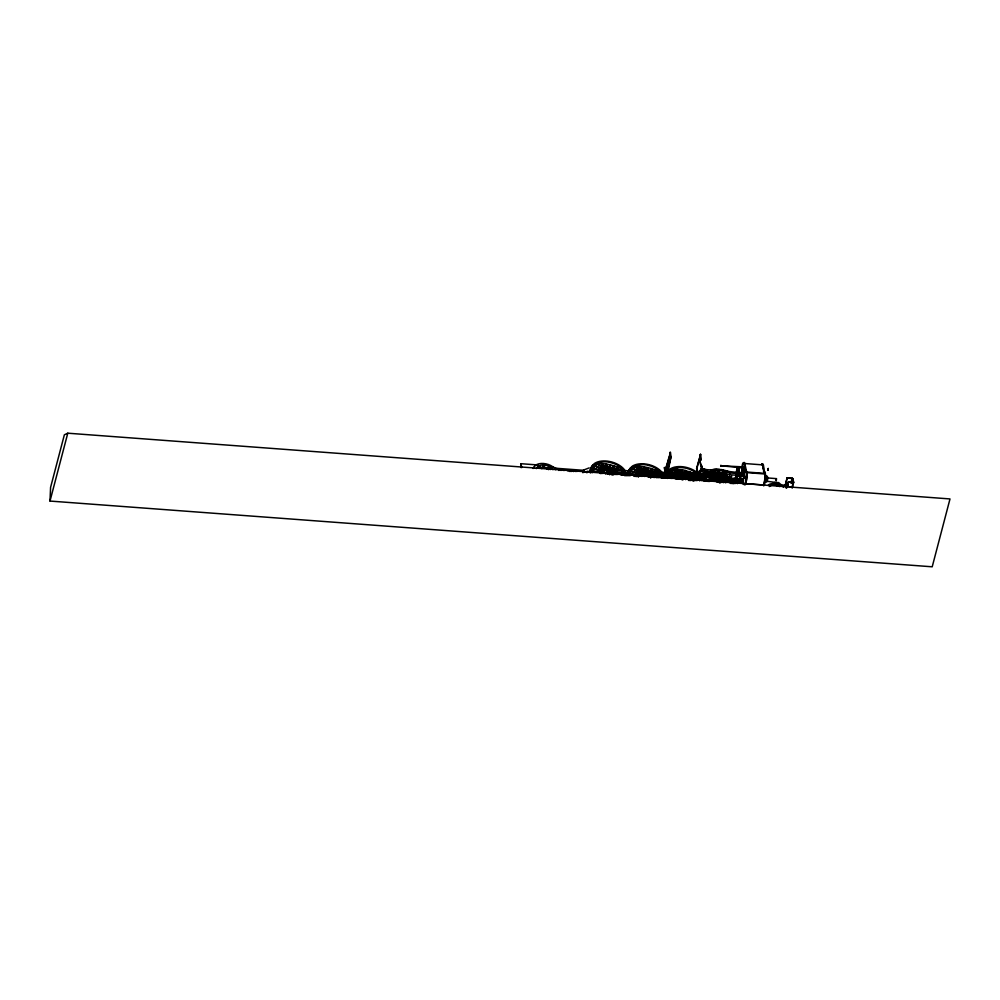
<?xml version="1.0" encoding="UTF-8"?>
<svg xmlns="http://www.w3.org/2000/svg" width="1000" height="1000" viewBox="0 0 1000 1000"><rect width="100%" height="100%" fill="white"/><g stroke="black" fill="none" stroke-linecap="round" stroke-linejoin="round"><path stroke-width="1.5" d="M666.975 473.175L665.675 467.688L665.875 468.663M698.088 473.062L696.912 468.438L700.6 454.363L696.575 468.413L697.638 472.912M725.25 475.662L724.862 474.513M725.4 475.1L724.812 477.812L724.4 476.562M726.5 476.362L726.513 475.1M726.1 474.338C727.575 472.788 726.375 480.513 725.788 476.775L724.4 476.662M762.887 464.988L762.875 464.65A4.975 1.2 -85.7 0 0 761.637 464.3M767.85 469.6L767.763 468.85M768.2 468.8L767.913 470.25L768.337 468.375M743.037 478.713A7.55 1.825 -85.7 0 0 743.462 483.55L743.375 483.338M50 501.062L50.575 487.413L64.362 434.8L67.787 433.2L950 498.938L932.212 566.8L50 501.062L67.787 433.2M762.812 464.625L764.85 473.975A7.9 1.9 -85.7 0 1 763.688 484.988L745.625 483.65L745.1 484.663L745.625 483.65A7.9 1.9 -85.7 0 0 746.787 472.625L744.75 463.275A4.975 1.2 -85.7 0 0 742.987 464.65M606.188 472.512L605.938 473.587L606.337 472.388L608.112 472.438A1.562 0.912 14.7 0 0 608.875 472.612L611.438 472.9A3.513 2.062 14.7 0 0 613.9 473.663L636.888 475.375A2.925 2.263 -13.3 0 0 638.175 475.238L638.638 475.275A2.338 1.375 14.7 0 0 639.975 475A1.95 1.15 14.7 0 1 642.65 475.625L648.9 472.925A1.663 0.975 14.7 0 0 648.562 471.475A1.663 0.975 14.7 0 0 646.287 471.3L642.075 475.012L643.55 475.475L642.412 475.387M767.8 468.65L768.213 470.062M536.287 468.625C539.163 462.463 549.938 464.85 552.875 469.637M766.612 477.362L766.587 477.25A2.862 0.688 -85.7 0 1 767.537 476.887A2.862 0.688 -85.7 0 1 767.225 481.1A2.862 0.688 -85.7 0 1 766.237 480.662M765.75 479.65L766.375 481.075L766.075 477.325M766.7 477.05L766.8 476.912A2.862 0.688 -85.7 0 1 766.388 481.463A2.862 0.688 -85.7 0 1 765.537 479.237M716.525 477.137A2.825 1.663 14.7 0 0 717.138 477.512L720.275 477.8A2.825 1.663 14.7 0 0 720.638 477.6L722.562 477.612L722.487 474.338M743.962 467.975L720.763 465.75L743.95 466.925M767.725 468.775L768.075 470.275M787.913 485.55L785.2 485.337L787.138 477.863L792.638 478.387L793.737 482.312L788.162 482.2L793.312 482.287M743.213 467.512L736.963 467.275A19.6 4.725 -85.7 0 1 736.4 472.3M642.825 474.5A14.512 8.537 14.7 0 1 642.463 472.938L643.337 472.388M630.887 470.975L631.675 468.612L642.163 473.3L643.15 471.112L646.475 471.087A1.95 1.15 14.7 0 0 647.513 471.3L649.837 471.362A1.462 0.862 14.7 0 1 650.85 471.613L650.962 471.675A2.925 1.725 14.7 0 0 652.225 472.075L712.575 473.738L712.463 474.525L713.312 471.55M745.725 470.525L745.588 471.188A6.138 1.487 -85.7 0 1 746.188 472.525M739.938 482.3L739.325 479.55L740.45 479.7M739.325 479.725L739.7 478.65L741.312 478.6L742.45 483.413M742.5 476.275L742.412 475.913M742.337 475.675L741.975 476.525M742.412 473.913L742.5 474.65M787.387 486.838L787.7 486.538M789.1 486.8L789.062 486.775M792 487.025L793.35 482.175L792.275 478.488L791.213 483M742.013 473.05L742.475 468.575M667.8 472.413A2.925 0.7 -85.7 0 1 667.962 469.175L670.962 457.013L670.487 452.3L666.125 467.1A2.925 0.7 -85.7 0 1 665.925 467.537L664.463 473.137M700.263 454.338L700.812 460.1L700.6 454.363M725.225 476.037L724.837 477.238L724.55 476.35M736.562 472.525L736.637 472.025A20.288 4.9 -85.7 0 0 737.15 467.337L736.975 467.05M670.5 456.975L670.025 452.262M668.037 465.462C667.513 457.55 665.013 482.4 668.525 463.825M651.562 474.5L651.263 472.438L717.087 474.525M713.325 476.9L713.025 475.163L713.037 477.038L686.612 476.488M713.438 476.438L690.062 475.962M701.338 469.288L702.3 469.575C700.975 467.762 706.725 468.862 704.625 470.925M702.35 468.975L703.012 469.513M608.688 469.988L609.825 464.825L608.962 469.363L609.862 468.85M609.412 470.163L610.538 465.012L609.975 467.137L612.1 467.688M646.7 472.175L647.562 467.638L647 469.762L644.538 469.125M647.712 470.838L648.275 467.812L647.712 469.95L650.9 470.775L651.45 468.638L648.962 471.6M684.725 473.475L685.3 470.438L684.737 472.575L682.275 471.938M685.45 473.65L686.025 470.625L685.462 472.762L688.637 473.587M699.038 473.562L699.963 470.45L701.275 471.325L701.038 469.188L704.987 469.562M699.375 473.587L700.3 470.475M668.1 464.087L667.225 470.475L668.5 465.5M668.25 470.525A2.925 0.7 -85.7 0 1 668.438 469.212L670.962 457.062M537.962 464.975L520.862 463.7L521.112 467.625M538.587 465.913L537.675 468.188M541.838 468.488L538.5 466.225L539.25 465.637M548.587 469.637C545.65 466.463 541.287 470.062 539.175 465.95M543.4 465.062L542.837 467.2L539.388 467.488M544.312 465.087L543.75 467.212L548.35 468.45L548.9 466.312M545 468.05L544.087 467.987M546.7 468.812L548.825 466.625L549.612 467.062L547.5 469.212L546.775 468.512M549.7 466.75L549.138 468.888L550.337 469.55M583.962 471.15L584.312 469.775L589.2 467.887M586.912 472.837L587.275 471.463A1.95 1.15 14.7 0 1 590.212 472.4M593.138 468.162L593.938 465.8L604.425 470.487L604.425 473.488M593.725 467.612L594.288 465.475L604.75 470.138L604.925 469.45M595.188 466.225L596.675 463.663L605.125 469.812L605.812 468.9M606.55 470.075L605.312 466.175L605.875 464.038L607.525 469.237L608.413 468.562M624.925 475.775L623.675 470.688L621.487 468.1A16.575 9.75 14.7 0 0 610.612 462.587C604.1 460.462 590.612 462.375 593.1 471.775L604.188 472.225L604.6 469.8M604.188 472.225L604.375 471.538M604.388 472.088L604.212 473.288L600.1 473.512M605.125 469.812L605.312 469.125M607.013 468.587L606.2 469.4L606.388 468.713M605.7 473.988L605.975 472.925M606.575 472.325L606 473.488M607.525 469.237L607.7 468.55M607.388 473.963L607.7 472.9L610.875 473.137L611.725 474.775M607.825 473.5L608.112 472.438M608.962 469.363L609.138 468.688M608.587 473.675L608.875 472.612M612.188 470.188L614.462 466.025L611.05 470.075L610.575 469.075L607.112 468.562L604.75 470.138M611.05 470.075L611.225 469.387M610.837 472.75L611.1 474.475L611.438 472.9M611.85 469.725L611.675 470.412L617.775 467.325M612.375 470.125L612.2 470.812L618.488 467.638L617.925 469.775L614.15 471.675M613.15 467.962L613.713 465.838L610.4 469.762M611.938 474.225L616.675 474.475M623.112 472.825L622.425 472.013L622.987 469.875L613.025 471.688L612.837 470.55M613.025 471.688L613.2 471M624.712 473.075L613.438 472.612L613.438 471.463M612.812 474.8L612.987 474.125M613.438 472.612L613.275 471.075L610.688 469.113M613.625 472.375L613.188 473.9M613.612 474.725L613.9 473.663M622.95 473.963L623.263 472.512A1.462 0.862 14.7 0 0 621.825 471.863L621.462 473.237A1.462 0.862 14.7 0 1 622.362 473.488M632.925 469.038L634.412 466.475L642.875 472.625L643.05 471.938M641.538 472.025L638.763 468.562L639.312 466.425L643.95 472.212M639.5 475.538A2.338 1.375 14.7 0 0 639.875 475.375L639.987 474.5L642.412 474.663M641.762 475.513A1.95 1.15 14.7 0 0 639.875 475.375L639.975 475M634.175 474.575L629.875 473.55L630.438 471.425L641.912 474.137L642.175 473.013M643.875 471.587L643.05 468.975L643.612 466.85L645.263 472.05M660.725 472.688L659.225 470.913A16.575 9.75 14.7 0 0 648.363 465.4C641.838 463.275 628.35 465.188 630.85 474.588L641.925 475.037L642.35 472.612M641.95 475.588L642.113 474.35M648.9 472.925C648.562 473.562 641.6 478.537 642.2 474.663M642.35 475.4C642.5 474.062 645.037 472.612 642.588 473.9M643.812 473.125L644.175 471.75L650.037 471.912L650.588 475.887L650.037 471.912M646.488 471.55A1.663 0.975 14.7 0 0 646.188 471.688L645.612 471.887M644.8 476.525L645.163 475.15L647.925 475.225A1.95 1.15 14.7 0 1 648.838 475.062L651.062 475.125A1.462 0.862 14.7 0 0 651.925 474.913A2.925 1.725 14.7 0 1 653.162 474.462L713.3 475.8M647.562 476.6L647.925 475.225M647.837 476.5A1.95 1.15 14.7 0 1 648.475 476.438L648.838 475.062M649.475 476.825L649.825 475.45M650.85 471.613L650.487 472.987A1.462 0.862 14.7 0 0 649.488 472.738M650.938 473.062L651.363 472.425M650.675 476.688L650.788 477.7M672.375 478.462L650.738 476.85L651.062 475.125M651.35 474.312L651.075 472.663M651.8 474.562L713.575 475.7L712 472.55M648.475 476.438L650.7 476.5A1.462 0.862 14.7 0 0 651.562 476.287L651.925 474.913M651.562 476.287A2.925 1.725 14.7 0 1 652.812 475.838L716.287 477.575M653.3 475.925L653.725 474.325M654.112 477.663L654.4 476.6L679.237 478.45A3.125 1.837 14.7 0 0 681.375 477.95L687.163 477.65L692.788 479.825M655.662 472.575L656.225 470.45L652.45 472.35M661.688 477.562L662.25 475.425L662.588 476.2M661.888 478.025L662.45 475.887L653.988 475.538M664.212 475.012L663.85 476.388A1.95 1.15 14.7 0 1 665.888 477.425M664.938 473.175L666.4 467.562A2.925 0.7 -85.7 0 0 666.6 467.137L669.325 456.75M666.025 477.738L666.388 476.362A1.95 1.15 14.7 0 0 665.625 475.475M670.675 471.85L672.163 469.275L678.2 473.675M672.275 471.312L672.837 469.175L678.75 473.475M678.35 473.688L676.5 471.375L677.062 469.237L680.763 473.862M677.288 471.45L677.837 469.312L681.413 473.775M678.512 476.6L678.812 474.663M680.8 471.788L681.363 469.663L682.588 473.562M679.65 476.95L679.825 476.262M668.25 476.625L668.587 477.4L679.675 477.85L679.837 476.712L679.875 478.225M679.688 478.4L679.862 477.713M681.525 471.863L682.075 469.725L683.3 473.587M681.1 479.012L681.462 477.9M682.062 477.8L681.65 479.15L675.462 478.688M681.825 479.263L682.075 479.787M682.038 479.538L682.312 478.475L686.888 478.812M682.95 478.963L683.238 477.887M683.275 478.75L683.487 477.375M687.513 478.575L687.7 477.887M689.375 473.787L689.938 471.65L688.238 473.675M699.638 480.838L700.2 478.7L688.913 478.237L688.925 477.088M688.675 479.525L688.688 476.625L688.512 477.312L692.775 476.538M689.087 477.475L688.85 479.113L696.1 480.387M689.412 478.55L689.237 479.237L689.438 478.512M690.763 479.487L690.837 478.612M688.375 479.487A1.95 1.15 14.7 0 1 690.85 479.237L690.95 478.862A2.275 1.338 14.7 0 0 691.35 479.062A2.338 1.375 14.7 0 0 692.312 479.338L692.925 479.375A2.925 2.263 -13.3 0 0 694.1 479.7L717.087 481.413A3.513 2.062 14.7 0 0 719.112 481.087L721.787 481.087A1.562 0.912 14.7 0 0 722.487 481.025L724.425 481.3L725.35 482.812M691.35 479.062L691.25 479.45A2.275 1.338 14.7 0 1 690.85 479.237M691.525 479.837L691.712 479.162M692.312 479.338L693.138 481.087M692.825 479.762L692.537 480.363M713.725 473.575L706.413 473.038A1.363 0.8 14.7 0 0 706.012 472.688L700.875 471.275L701.5 469.125L699.613 460.112L700.075 458.363L700.812 460.1M701.038 469.188L700.725 471.087M701.2 471.425L701.15 469.6M702.237 468.488L702.3 469.575M700.138 477.512L702.412 477.413M704.513 470.45L704.875 469.075M703.787 477.962L702.65 479.588M713.775 470.075L706.425 469.65A2.163 1.275 14.7 0 1 704.9 469.475M706.012 472.688L706.413 471.163L701.6 469.9M706.413 473.038L706.875 471.287L741.625 473.812L741.612 472.275L743.587 472.425L743.787 473.263L741.812 473.125L741.612 472.275M710.025 474.125L710.575 471.987M712.663 469.975L723.2 470.55M712.412 474.338L713.425 471.587L712.763 474.65M713 475.138L712.275 475.4M712.75 475.2L713.1 473.9L715.713 473.762L715.95 474.5L716.275 473.738A2.825 1.663 14.7 0 0 717.738 475.238L719.65 476.688L720.713 475.65C722.138 481.55 714.675 479.637 718.075 475.475M713.375 475.75L713.25 474.363M713.337 474.688L714.062 471.912A2.825 1.663 14.7 0 1 716.237 473.688M713.662 475.55L713.975 474.588L714.425 475.475L716.5 475.6A1.95 1.15 14.7 0 1 717.113 475.675L716.787 476.9M713.475 477.262L713.825 475.962L718.812 476.625M713.85 475.712L714.2 474.412L716.112 474.5A1.95 1.15 14.7 0 0 716.5 474.487M721.05 473.638L715.337 473.212L715.312 472.5M715.25 476.012A2.825 1.663 14.7 0 1 715.5 476.538L716.112 474.5M716.688 474.462L716.612 476.312M716.175 476.812L716.5 475.6M715.8 475.725A1.95 1.15 14.7 0 0 716.363 475.675L717.7 474.25A1.95 1.15 14.7 0 1 718.263 474.2L718.8 474.212A1.462 0.862 14.7 0 1 720.487 475.1M717.275 478.312L717.738 475.238M717.375 475.462A1.95 1.15 14.7 0 1 717.95 475.425L718.263 474.2M716.825 481.887L717.65 478.638L717.65 481.925M717.95 475.425L718.8 474.212M717.6 479.975L717.412 480.662L706.325 480.213L705.913 476.812L717.387 479.525M717.438 481.712L717.613 480.525M718.138 479.1L718.938 476.325M719.525 475.3L718.9 473.713M719.912 475.525L719.562 473.963M720.075 475.65L720.225 474.3M720.275 475.825L720.337 474.387M718.775 482.15L719.25 482.6M719.463 479.2L720.212 476.312M720.325 475.863L720.638 474.65M721.275 475.3L721.237 475.325A2.825 1.663 14.7 0 1 720.95 475.487L720.113 478.4A2.825 1.663 14.7 0 0 720.475 478.212L721.275 475.3L722.938 475.425L722.175 478.312M719.475 482.425L719.85 480.938M723.725 481.95L720 481.337L719.587 482.4M722.775 476.037L721.075 475.938A2.825 1.663 14.7 0 1 720.788 476.087L719.5 477.3L717.575 475.85A2.825 1.663 14.7 0 1 716.112 474.35L716.087 474.275A2.825 1.663 14.7 0 0 713.913 472.5L722.638 473.137L722.887 475.938M723.45 470.425L721.812 469.775M722.537 474.825L723.125 472.587L722.438 473.088M722.638 473.137L723.162 475.337L722.288 478.212L720.512 478.188M723.238 474.975L723.913 472.413M725.975 476.488L724.275 478.512L723.8 477.512M724.275 478.512L724.45 477.825M724.975 477.625L725.337 476.225L723.625 478.2M725.6 478.562L725.425 479.25L730.45 476.7M736.338 481.262L735.65 480.45L736.213 478.312L726.25 480.112L726.05 478.988M726.25 480.112L726.425 479.438M737.375 483.65L737.938 481.512L726.663 481.05L726.663 479.9M726.663 481.05L725.863 478.762L722.362 477.113M726.413 482.337L726.85 480.812M730.275 473.025L729.8 474.725M726.112 480.75L731.15 478.2L731.7 476.075M740.438 478.537C740.837 480.062 740.013 480.688 740.588 479.9M741.812 473.125L740.987 476.262L742.087 473.338L744.163 473.762L742.062 473.025L741.275 476.287L743.725 476.388L744.013 475.262L744.163 473.9L742.188 473.762L741.4 476.75M770.612 485.575L771.162 485.35M774.55 483.963L774.862 482.35L765.088 480.988M774.625 484.862L779.788 486.575M777.325 483.938L777.688 482.562L778.475 482.612L781.338 484.812L785.2 485.337M777.387 484.175L777.688 482.562M778.125 483.988L778.475 482.612M780.975 486.188L781.338 484.812M788 485.8L785.35 485.525L787.138 477.863M786.612 488.137L788.112 481.962M790.975 482.688L792.225 478.237M791.363 483.125L792.525 478.675M791.737 483.15L792.9 478.7M792.175 488.137L793.737 482.262M701.012 465.85L701 465.475M701.438 465.775L702.4 469.188L699.613 460.112M738.45 479.05L739.475 478.75M724.613 474.6L726.513 473.988M744.3 476.55L744.388 478.4L744.175 477.638M612.788 474.575L613.612 471.85M688.475 479.738L689.112 478.225M726.213 482.55L726.838 480.288M791.1 486.788L790.812 487.137M641.888 476.463L640.825 475.475L639.938 476.425M639.938 476.262L640.788 475.863M641.9 473.913L630.513 470.988M639.788 475.262L642.487 475.062M642.525 473.725L644.062 474.212L642.95 474.387M690.5 480.487C687.525 478 694.262 480.825 689.438 480.325M741.062 482.625L740.938 483.3L741.25 482.7M766.75 477.562L767.35 478.762L766.55 480.337M720.113 477.925L719.062 478.963L717.175 477.537M649.638 471.875L652.2 468.837L651.637 470.975L652.45 471.188M687.537 473.425L689.2 471.45M725.413 478.625L727.125 476.6L727.938 476.812M720.863 466.175L720.925 465.213M591.013 469.475L591.013 469.475A18.038 10.613 14.7 0 0 590.975 472.337M637.125 476.463L633.925 476.275M644.062 474.275L643.363 474.375M667.85 471.112L670.075 469A18.038 10.613 14.7 0 1 698.088 473.363M669.188 471.65C673.325 466.9 680.413 467.05 686.1 468.212A16.575 9.75 14.7 0 1 696.963 473.725M705.6 473.925L707.387 472.225M706.925 474.462L708.975 472.525M769.275 486.538L771.75 485.112L775.375 484.875M712.725 469.525L713.512 469.45M744.862 478.438L745.062 476.225M650.825 473.35L658.7 473.5M776.425 478.625L776.237 480.725L776.425 478.625L767.525 477.938M720.638 476.2L719.613 477.875L720.238 477.463M720.7 476.138L717.575 475.85M650.638 472.612L655.525 470.138M724.9 478.85L729.788 476.375M541.688 468.562L542.475 468.188M689.55 479.738L691.312 480.462M708.413 474.663L709.9 472.088L712.312 473.85M582.675 472.625L587.275 471.463M644.125 471.525L646.888 471.5M612.65 471.238L622.612 469.425C614.65 465.525 605.75 462.987 596.825 463.587M619.575 472.525L622.425 472.013M693.637 478.413L697.913 477.638L698.6 478.45M725.875 479.675L735.837 477.863L738.075 481.825M729.963 481.475L735.65 480.45M722.337 473.225L722.962 473.162M634.562 466.4C643.487 465.8 652.387 468.325 660.35 472.238M672.3 469.212L682.837 469.8L693.962 473.263M642.05 475.425L642.075 473.225L643.55 471.7L643.375 472.388L635.1 466.362M651.175 472.925L713.138 474.812M718.438 470.375L719.6 470.363M642.925 473.413L643.938 473.738M720 481.337L719.875 482.9M672.55 473.875L695.638 474.487M709.5 474.862L712.575 474.95M645.088 474.363L650.95 474.525M672.688 475.125L687.675 475.525M690.688 475.6L713.25 476.2M673.125 475.513L676.2 475.6M652.712 475.588L675.825 476.2M592.9 471.312L604.175 471.775M613.263 472.15L624.513 472.612M630.638 474.125L641.925 474.588M668.388 476.938L679.675 477.85M688.75 477.775L702.95 478.525M706.125 479.75L717.4 480.213M726.488 480.588L737.738 481.05M730.325 483.363L733.15 483.475M645.163 475.15L644.525 475.025M744.812 463.537L762.862 464.888M700.875 465.737L701.675 465.662M697.275 467.075L697.3 467.875M701.087 465.538L702.3 468.263M716.925 469.412L718.962 469.562M746.825 472.038L764.875 473.387M722.55 470.725L741.425 472.962M746.787 472.625L764.85 473.975M736.612 472.2L743.213 472.688M666.4 467.562L664.188 467.575L665.487 473.062M741.95 474.688L743.913 474.837M787.2 478.1L792.2 478.475M742.038 475.112L744.013 475.262M723.962 474.35L741.162 475.562M716.5 474.375L713.475 474.162A2.825 1.663 14.7 0 1 714.262 474.462M726.775 475.2L725.4 475L725.138 473.888M725.188 477.075L726.575 477.175M724.688 477.8L726.05 477.875M604.775 469.05L617.225 469.975M623.45 470.438L629.675 470.9M737.062 478.9L741.737 479.25M777.75 482.8L774.862 482.35M788.3 484.162L785.7 484.15M788.025 485.225L785.35 485.525M704.85 479.45L707.712 479.663M688.025 479.137L690.662 479.3M636.925 475.55L612.025 473.7L612.225 474.562M650.8 476.6L681.712 478.9M688.138 479.363L691.35 479.6M621.287 474.825L630.513 475.513M621.2 475.037L627.362 475.487M694.175 480.325L697.25 480.55M704.938 481.125L709.55 481.463M674.312 471.163L676.5 471.375M636.575 468.35L638.763 468.562M639.538 468.638L643.05 468.975M601.8 465.825L605.312 466.175M643.337 474.688L642.575 473.525L642.812 474.412M735.275 483.537L726.675 481.5L733.763 483.625M705.913 477.05L717.387 479.75M705.362 479.175L711.087 480.538M667.613 476.362L671.912 477.388M654.062 476.55L658.363 477.575M653.975 476.987L656.85 477.663M592.775 468.175L604.163 471.325L592.688 468.612M619.188 474.425L613.45 473.062L617.675 474.513M592.137 470.75L595 471.425M606.788 466.312L609.263 466.95M613.9 468.162L614.712 468.375M551.225 466.725L556.487 468.125A5.85 3.438 14.7 0 0 558.263 468.425L581.337 470.15A5.85 3.438 14.7 0 0 584.312 469.775M611.087 473.938L611.15 473.963A3.513 2.062 14.7 0 0 611.562 474.188M731.15 478.2L735.275 480M700.1 470.4L700.938 471.3M712.4 476.575L717.65 478.913M709.225 477.55L711.85 478.713M669.775 471.1L675 473.425M669.425 471.425L674.663 473.762M632.038 468.288L642.487 472.95M631.125 470.75L637.675 473.675M593.375 467.938L598.625 470.275M716.975 478.125L717.113 478.188A2.825 1.663 14.7 0 1 716.062 477.512M643.512 473.612L644.062 474.35M671.6 471.413L674.013 473.175M633.85 468.6L637.475 471.25M597.35 463.55L605.638 469.575M596.112 465.788L599.738 468.438M649.5 472.475L650.575 473.363M644 474.075L642.837 473.738M640.1 466.5L643.675 470.962M602.362 463.688L606.825 469.275M606.2 469.4L601.575 463.612L601.013 465.75L602.863 468.062M722.788 476.637L723.125 474.738M739.488 481.925L738.213 479A18.038 10.613 14.7 0 0 736.737 477.088M700.725 476.788L701.75 479.113M699.15 476.312L700.325 479.012M626.263 473.488L624.987 470.562A18.038 10.613 14.7 0 0 594.6 463.375L592.375 465.487A18.038 10.613 14.7 0 0 592.075 472.85M764.15 472.025L764.163 472.062A7.55 1.825 -85.7 0 0 763.425 471.138M741 479.538L739.675 475.412A8.775 2.112 -85.7 0 1 739.55 474.963M740.662 479.513L739.325 475.387A8.775 2.112 -85.7 0 1 739.087 474.45M644.338 466.912L645.975 472.062M643.775 469.05L644.6 471.625M606.6 464.1L608.225 469.25M785.413 485.375L785.888 487.837M739.488 479.113L740.4 482.975M723.25 470.8L723.512 472.3M721.637 469.663L719.087 469.475M716.75 469.3L714.2 469.113M713.062 470.037L713.425 471.587M706.462 469.538L706.838 471.4A1.363 0.8 14.7 0 0 706.413 471.163M700.075 458.363L700.475 460.075M701.688 469.312L701.725 468.225M702.087 476.025L702.337 477.688M699.375 471.188L700.05 474.087M694.1 479.7L694.35 480.75M692.925 479.375L693.238 480.712M665.925 467.537L667.225 473.025M650.325 474.913L650.962 477.587M650.013 476.125L650.4 477.75M638.175 475.238L638.488 476.562M638.075 475.613L638.387 476.95M636.888 475.375L637.15 476.512M544.012 468.288L543.325 465.363L544.225 465.387L544.913 468.363M520.862 463.7L521.775 467.525M645.512 472.35L645.512 472.025A2.05 1.2 14.7 0 1 648.225 471.463M715.888 476.5A2.825 1.663 14.7 0 1 715.675 476.012A2.825 1.663 14.7 0 0 715.4 475.4M716.888 476.5A1.412 0.838 14.7 0 1 717.387 476.025M717.337 476.575A1.412 0.838 14.7 0 1 718.925 475.513A1.462 0.862 14.7 0 0 718.487 475.438M739.25 473.325A8.775 2.112 -85.7 0 1 739.225 467.488A20.288 4.9 -85.7 0 1 738.713 472.175L738.637 472.688A20.375 4.913 -85.7 0 1 738.487 473.688M738.913 473.3A8.775 2.112 -85.7 0 1 738.888 467.463A20.288 4.9 -85.7 0 1 738.375 472.15L738.3 472.663A20.375 4.913 -85.7 0 1 738.15 473.663M737.975 474.65A20.375 4.913 -85.7 0 1 737.613 476.562M736.012 474.688A19.6 4.725 -85.7 0 1 735.65 476.488M738.325 474.675A20.375 4.913 -85.7 0 1 737.962 476.587M736.237 474.525A20.375 4.913 -85.7 0 1 735.875 476.425M575.363 471.5A1.462 0.862 14.7 0 1 577.038 471.488M571.038 471.587A1.462 0.862 14.7 0 1 573.575 471.55M567.5 470.775A1.462 0.862 14.7 0 1 569.712 471.488M558.95 470.462A1.462 0.862 14.7 0 1 561.138 470.45M563.45 470.475A1.462 0.862 14.7 0 1 564.5 470.462M616.638 471.488A3.125 1.837 14.7 0 1 617.038 471.5M743.475 480.975A6.138 1.487 -85.7 0 1 743.4 478.038M744.05 463.8A3.613 0.875 -85.7 0 1 744.45 464.275M744.675 465.575A3.613 0.875 -85.7 0 1 744.438 469.175M643.512 473.888A14.512 8.537 14.7 0 1 642.812 471.562M639.987 474.5A2.725 1.613 14.7 0 1 639.237 475.513M654.4 476.6A3.887 2.288 14.7 0 1 651.338 475.55M689.112 480.588A1.95 1.15 14.7 0 1 688.5 480.012M688.35 479.387A1.95 1.15 14.7 0 1 690.95 478.862M743.263 464.062A4.625 1.113 -85.7 0 1 744.963 465.75A4.625 1.113 -85.7 0 1 743.45 472.013M761.538 464.688A4.625 1.113 -85.7 0 1 762.887 468.862M762.55 464.312A4.625 1.113 -85.7 0 1 763.475 470.1M764.613 473.1A7.55 1.825 -85.7 0 1 763.525 485.012M765.688 477.775A2.862 0.688 -85.7 0 1 766.875 476.838M763.65 471.538A7.55 1.825 -85.7 0 1 765.6 476.438A7.55 1.825 -85.7 0 1 763.75 485.9M743.713 473.075A7.55 1.825 -85.7 0 1 746.663 472.413A7.55 1.825 -85.7 0 1 745.238 484.113M743.25 473.038A7.55 1.825 -85.7 0 1 746.275 473.162A7.55 1.825 -85.7 0 1 744.275 484.7M743.35 484.4A7.55 1.825 -85.7 0 1 742.562 478.675M533.088 468.5A12.337 7.262 14.7 0 1 534.25 466.9M533.812 468.038A11.7 6.887 14.7 0 1 543.475 463.488A11.7 6.887 14.7 0 1 555.675 469.675M768.425 484.825A9.75 5.737 14.7 0 1 783.562 487.175M607.45 473.488A1.262 0.75 14.7 0 1 609.275 473.212A1.262 0.75 14.7 0 1 609.45 474.513M607.263 473.675A1.462 0.862 14.7 0 1 609.212 473.05A1.462 0.862 14.7 0 1 609.562 474.625M590.325 472.987A18.525 10.9 14.7 0 1 591.362 467.438M625.425 473.65A18.525 10.9 14.7 0 1 626.175 475.662M590.5 472.3A18.525 10.9 14.7 0 1 593.837 464.588M625.037 471.962A18.525 10.9 14.7 0 1 626.35 474.975M624.6 472.013A18.038 10.613 14.7 0 1 625.887 474.938M606.75 472.4A2.288 1.35 14.7 0 1 607.737 470.8A2.288 1.35 14.7 0 1 610.675 471.737A2.288 1.35 14.7 0 1 610.2 473.5M608.562 473.525A2.288 1.35 14.7 0 1 607.475 473.075M648.413 475.662A2.15 1.262 14.7 0 1 648.6 476.675M648.55 475.825A1.95 1.15 14.7 0 1 648.562 476.125M648.5 475.363A2.15 1.262 14.7 0 1 648.462 476.637M648.55 472.025A1.95 1.15 14.7 0 1 648.962 473.738A1.95 1.15 14.7 0 1 646.287 473.537M645.537 472.638A1.95 1.15 14.7 0 1 646.663 471.575M648.688 471.7A2.05 1.2 14.7 0 1 648.3 473.75L647.8 473.762A2.05 1.2 14.7 0 1 646.762 473.512M648.462 471.85A1.663 0.975 14.7 0 1 648.8 473.3M646.85 471.475A1.663 0.975 14.7 0 1 647.675 471.538M628.062 475.8A18.525 10.9 14.7 0 1 631.4 468.088M628.237 475.112A18.525 10.9 14.7 0 1 634.862 465.85M628.713 475.15A18.038 10.613 14.7 0 1 631.962 467.638M648.475 473.75A2.288 1.35 14.7 0 1 648.95 474.487M629.812 475.662A18.038 10.613 14.7 0 1 630.112 468.3L632.337 466.188A18.038 10.613 14.7 0 1 662.05 472.413M683.025 479.525A1.262 0.75 14.7 0 1 683.825 478.612A1.262 0.75 14.7 0 1 685.387 479.5M682.85 479.538A1.462 0.862 14.7 0 1 683.775 478.5A1.462 0.862 14.7 0 1 685.588 479.513A1.462 0.862 14.7 0 0 683.812 478.338A1.462 0.862 14.7 0 0 683.075 479.613M665.987 477.925A18.525 10.9 14.7 0 1 665.888 475.012M667.025 472.375A18.525 10.9 14.7 0 1 668.438 470.875M669.312 470.213A18.525 10.9 14.7 0 1 671.413 469.1M700.525 477.587A18.525 10.9 14.7 0 1 701.838 480.6M666.45 477.962A18.038 10.613 14.7 0 1 666.363 475.125M686.225 476.562A2.288 1.35 14.7 0 1 685.362 478.537M683.65 478.275A2.288 1.35 14.7 0 1 682.237 476.6M667.562 478.475A18.038 10.613 14.7 0 1 666.838 476.512M684.538 476.488A2.288 1.35 14.7 0 1 686.513 478.338M720.938 482.537A1.262 0.75 14.7 0 1 721.562 481.425A1.262 0.75 14.7 0 1 723.138 482.512M720.775 482.575A1.462 0.862 14.7 0 1 721.525 481.312A1.462 0.862 14.7 0 1 723.325 482.562M720.825 482.425A1.462 0.862 14.7 0 1 721.562 481.15A1.462 0.862 14.7 0 1 723.363 482.413M703.45 478.5A18.525 10.9 14.7 0 1 704.587 475.875M703.725 480.737A18.525 10.9 14.7 0 1 703.637 477.825M704.2 480.775A18.038 10.613 14.7 0 1 704.112 477.938M705.3 481.287A18.038 10.613 14.7 0 1 704.488 476.488M711.012 470.312A18.038 10.613 14.7 0 1 713.587 469.688M714.963 469.513A18.038 10.613 14.7 0 1 719.388 469.462M720.925 469.613A18.038 10.613 14.7 0 1 728.475 471.613M720.7 481.512A2.288 1.35 14.7 0 1 720.113 479.588A2.288 1.35 14.7 0 1 723.025 479.562A2.288 1.35 14.7 0 1 724.125 481.475M742.95 467.3L742.95 467.3M627.087 472.875L626.725 474.237A1.462 0.862 14.7 0 1 627.925 473.713L628.288 472.337A1.462 0.862 14.7 0 0 627.112 472.8L627.087 472.875M718.062 471.213L718.7 471.475L718.1 471.175M740.575 480.825L741.325 481.138L740.7 480.75M717.925 474.3A1.412 0.838 14.7 0 0 720.3 474.475A1.412 0.838 14.7 0 0 718.8 473.075A1.412 0.838 14.7 0 0 717.925 474.3M717.763 474.913A1.412 0.838 14.7 0 0 720.138 475.087A1.412 0.838 14.7 0 0 718.637 473.688A1.412 0.838 14.7 0 0 717.763 474.913M743.863 469.75A4.625 1.113 -85.7 0 0 743.438 462.738A4.625 1.113 -85.7 0 0 741.938 469.55A4.625 1.113 -85.7 0 0 743.863 469.75M607.238 472.075A2.288 1.35 14.7 0 0 611.075 472.362A2.288 1.35 14.7 0 0 608.65 470.087A2.288 1.35 14.7 0 0 607.238 472.075M720.462 480.513A2.288 1.35 14.7 0 0 724.3 480.8A2.288 1.35 14.7 0 0 721.875 478.525A2.288 1.35 14.7 0 0 720.462 480.513"/></g></svg>
